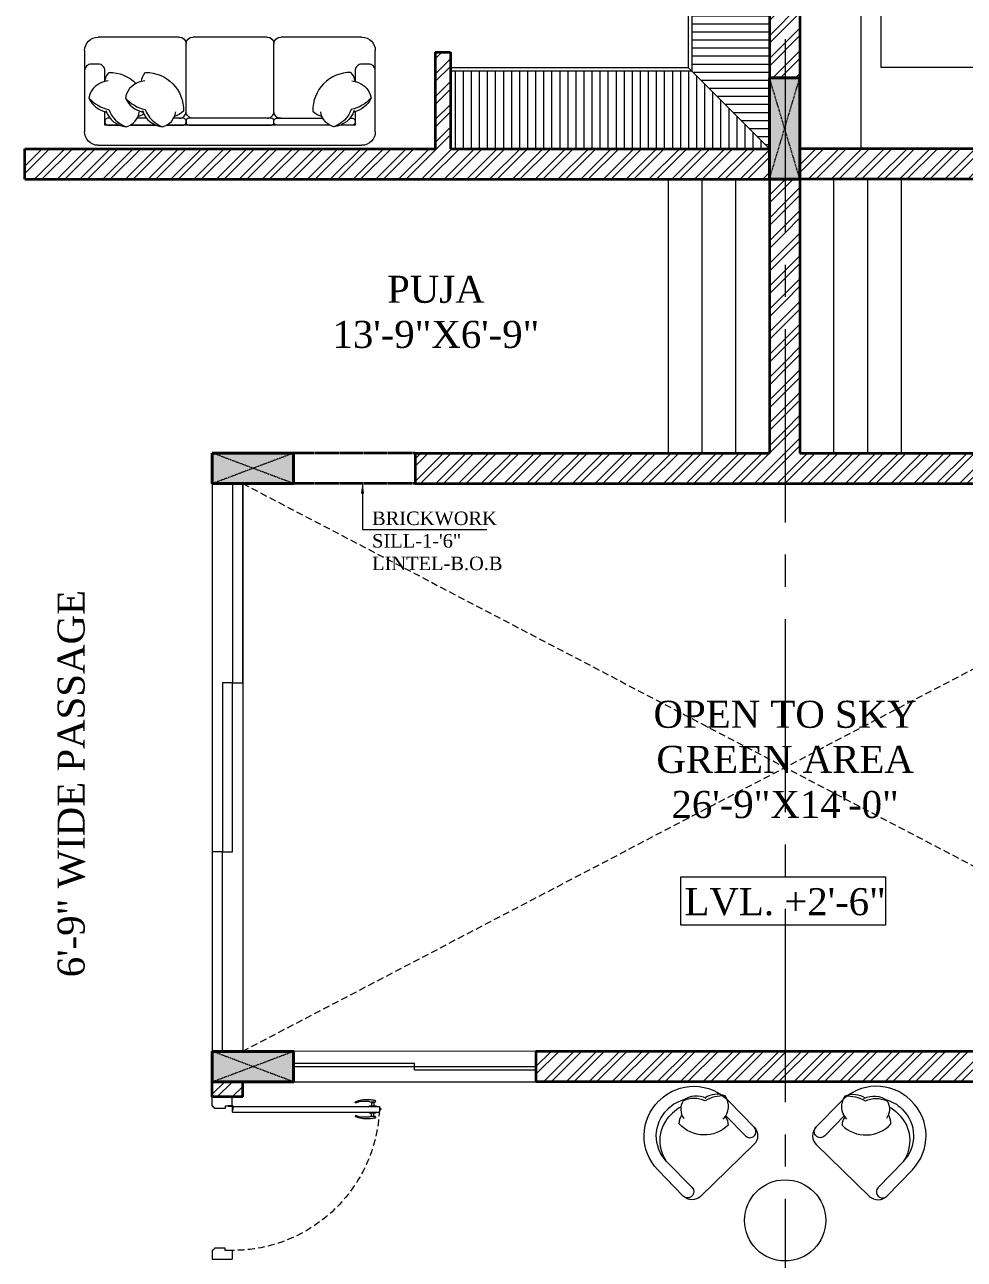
# Model space of a CAD drawing. Header units: inches. Extents: x -61 to 4103, y -308 to 989.
# Drawn here: x 375 to 653, y 253.7 to 618.9 of the extents above; entities that cross this region are included whole.
import ezdxf

# ---------------------------------------------------------------- set-up
doc = ezdxf.new("R2010")
doc.units = ezdxf.units.IN
for name, pattern in [('AR-01-R0-COLUMN LAYOUT$0$# 255 COLUMN LAYOUT PLAN$0$CENTER2', [28.575, 19.05, -3.175, 3.175, -3.175]), ('AR-01-R0-COLUMN LAYOUT$0$$0$HIDDEN', [0.375, 0.25, -0.125]), ('AR-01-R0-COLUMN LAYOUT$0$$2$$0$HIDDEN', [0.375, 0.25, -0.125]), ('HIDDEN', [0.375, 0.25, -0.125])]:
    doc.linetypes.add(name, pattern=pattern)
doc.layers.get('0').update_dxf_attribs({"lineweight": 0})
for name, color, linetype, lineweight in [('A-DOOR', 34, 'Continuous', 13), ('A-FIXTURE', 30, 'Continuous', 13), ('A-HATCH', 8, 'Continuous', 0), ('A-TEXT', 2, 'Continuous', 13), ('A-WALL', 1, 'Continuous', 35), ('A-WINDOW', 4, 'Continuous', 9), ('AR-01-R0-COLUMN LAYOUT$0$A-HIDDEN', 8, 'AR-01-R0-COLUMN LAYOUT$0$$2$$0$HIDDEN', 9), ('AR-01-R0-COLUMN LAYOUT$0$S-COLUMN FIRST FLOOR', 6, 'Continuous', 40), ('AR-01-R0-COLUMN LAYOUT$0$S-COLUMN GROUND FLOOR', 6, 'Continuous', 40), ('AR-01-R0-COLUMN LAYOUT$0$S-COLUMN HATCH FIRST FLOOR', 8, 'Continuous', 9), ('AR-01-R0-COLUMN LAYOUT$0$S-COLUMN HATCH GROUND FLOOR', 8, 'Continuous', 9), ('AR-01-R0-COLUMN LAYOUT$0$S-COLUMN HATCH SECOND FLOOR', 8, 'Continuous', 9), ('AR-01-R0-COLUMN LAYOUT$0$S-COLUMN TERRACE FLOOR HIDDEN', 8, 'AR-01-R0-COLUMN LAYOUT$0$$0$HIDDEN', 9), ('AR-01-R0-COLUMN LAYOUT$0$S-GRID', 8, 'AR-01-R0-COLUMN LAYOUT$0$# 255 COLUMN LAYOUT PLAN$0$CENTER2', 9)]:
    doc.layers.add(name, color=color, linetype=linetype, lineweight=lineweight)
doc.layers.add('A-FURNITURE', color=35, linetype='Continuous', lineweight=13, true_color=0xab6a54)
doc.styles.get("Standard").update_dxf_attribs({"font": 'arial.ttf', "height": 9})
doc.styles.add('STYLE1', font='romantic.ttf', dxfattribs={"height": 6})
doc.dimstyles.get("Standard").update_dxf_attribs({"dimtxt": 18, "dimasz": 6, "dimexe": 0, "dimexo": 6, "dimgap": 0.09, "dimtad": 0, "dimtih": 1, "dimtoh": 1, "dimdec": 1, "dimzin": 0, "dimdsep": 46, "dimlunit": 4, "dimtxsty": 'Standard', "dimblk": 'OBLIQUE', "dimcen": 0.09, "dimclrd": 256, "dimclre": 256, "dimclrt": 256, "dimadec": 0, "dimazin": 0, "dimtfac": 1, "dimtdec": 1, "dimtofl": 0, "dimtmove": 1, "dimatfit": 3, "dimfxl": 1, "dimtolj": 1, "dimtzin": 0, "dimlwd": -1, "dimlwe": -1, "dimarcsym": 0})

# ---------------------------------------------------------------- blocks, each defined once
blk = doc.blocks.new('handle_')
for p, q in [((-0.75, 0), (0.75, 0)), ((-3.84, -0.87), (-3.85, -0.92)), ((-0.75, -0.13), (-0.75, 0)), ((-0.75, -0.13), (0.75, -0.13)), ((-0.31, -0.13), (-0.31, -0.13)), ((0.3, -0.96), (-0.3, -0.96)), ((-0.29, -0.15), (0.29, -0.15)), ((-0.25, -0.9), (-0.25, -0.15)), ((-0.25, -0.9), (0.25, -0.9)), ((0.25, -0.9), (0.25, -0.15)), ((0.3, -0.96), (0.34, -0.95)), ((0.31, -0.13), (0.31, -0.13)), ((0.65, -1.05), (0.65, -1.23)), ((0.75, -0.13), (0.75, 0))]:
    blk.add_line(p, q)
for centre, radius, start, end in [((-3.78, -0.93), 0.0769, 167.6781, 262.0686), ((-3.77, -0.88), 0.0769, 88.2493, 167.6781), ((-0.3, -1.42), 0.464, 90.2821, 130.7273), ((-0.29, -0.13), 0.0185, 180, 270), ((-0.25, -0.96), 0.0532, 90, 180), ((0.25, -0.96), 0.0532, 0, 90), ((0.29, -0.13), 0.0185, 270, 360), ((0.42, -1.42), 0.478, 67.3956, 98.7522), ((0.57, -1.23), 0.0769, 278.1759, 360), ((0.57, -1.05), 0.0769, 360, 67.3956)]:
    blk.add_arc(centre, radius, start, end)
for points, knots in [([(0.58, -1.31), (0.24, -1.36), (-0.53, -1.5), (-2.81, -1.58), (-3.62, -1.04), (-3.78, -1.01), (-3.79, -1.01)], [0.064651, 0.064651, 0.064651, 0.064651, 0.450521, 1.832326, 2.246212, 2.27179, 2.27179, 2.27179, 2.27179]), ([(-0.6, -1.07), (-0.61, -1.07), (-0.62, -1.07), (-0.77, -1.09), (-0.93, -1.1), (-2.42, -1.12), (-2.75, -1.11), (-3.06, -1.04), (-3.11, -1.02), (-3.21, -0.99), (-3.25, -0.97), (-3.37, -0.91), (-3.43, -0.88), (-3.56, -0.84), (-3.61, -0.82), (-3.7, -0.81), (-3.73, -0.81), (-3.77, -0.81)], [0.667145, 0.667145, 0.667145, 0.667145, 0.681098, 0.681098, 1.004571, 1.004571, 1.651515, 1.651515, 1.812419, 1.812419, 1.988171, 1.988171, 2.163922, 2.163922, 2.251194, 2.251194, 2.323653, 2.323653, 2.323653, 2.323653])]:
    blk.add_open_spline(points, degree=3, knots=knots)
blk = doc.blocks.new("d3'")
at = {"layer": 'A-DOOR'}
for p, q in [((-3.36, 4.49), (-3.36, 37.09)), ((-2.11, 37.09), (-3.36, 37.09)), ((-2.58, 37.09), (-2.58, 37.43)), ((-2.11, 4.49), (-2.11, 37.09)), ((-36, 0), (-36, 4.4)), ((-34.03, 4.4), (-36, 4.4)), ((-34.03, 4.4), (-34.03, 2.9)), ((-34.03, 2.9), (-33.53, 2.9)), ((-33.53, 2.9), (-33.53, 0.5)), ((-3.36, 4.49), (-2.11, 4.49)), ((-2.03, 2.9), (-2.53, 2.9)), ((-2.53, 2.9), (-2.53, 0.5)), ((-2.03, 4.4), (-2.03, 2.9)), ((-2, 4.4), (0, 4.4)), ((-0.75, 4.4), (-0.75, 4.4)), ((-0.75, 4.4), (-0.75, 4.4)), ((0, 0), (0, 4.4)), ((-34.03, 0), (-36, 0)), ((-34.03, 0.14), (-34.03, 0)), ((-33.53, 0.5), (-33.67, 0.5)), ((-2.53, 0.5), (-2.4, 0.5)), ((-2.03, 0.14), (-2.03, 0)), ((-2.03, 0), (0, 0))]:
    blk.add_line(p, q, dxfattribs=at)
at = {"layer": 'A-DOOR', "lineweight": -3}
for p, q in [((-35.5, 4.4), (-35.5, 4.4)), ((-2.08, 4.49), (-2.95, 4.49)), ((-2.95, 4.47), (-2.95, 4.49)), ((-2.08, 4.47), (-2.95, 4.47)), ((-2.02, 4.41), (-2.02, 3.54)), ((-2.02, 3.54), (-2, 3.54)), ((-2, 4.41), (-2, 3.54))]:
    blk.add_line(p, q, dxfattribs=at)
blk.add_circle((-2.02, 4.47), 0.0663, dxfattribs=at)
at = {"layer": 'A-DOOR', "linetype": 'HIDDEN', "ltscale": 6}
blk.add_arc((-1.47, 4.55), 32.56, 92.2361, 180.2684, dxfattribs=at)
at = {"layer": 'A-DOOR'}
for centre, radius, start, end in [((-2.58, 37.09), 0.337, 90, 180), ((-34.03, 0.5), 0.362, 270, 0), ((-2.03, 0.5), 0.362, 180, 270)]:
    blk.add_arc(centre, radius, start, end, dxfattribs=at)
at = {"layer": 'A-DOOR', "extrusion": (0, 0, -1), "zscale": -1, "rotation": 90}
blk.add_blockref('handle_', (3.36, 35.59), dxfattribs=at)
at = {"layer": 'A-DOOR', "rotation": 90}
blk.add_blockref('handle_', (-2.11, 35.59), dxfattribs=at)
blk = doc.blocks.new('A$C2CD672AE')
at = {"layer": 'A-FURNITURE'}
for points in [[(14.9, 0), (25.9, 0, 0.414214), (29.51, 3.61), (29.51, 14.43, 0.414214), (15.08, 28.85), (14.9, 28.85), (14.72, 28.85, 0.414214), (0.29, 14.43), (0.29, 3.61, 0.414214), (3.9, 0), (14.9, 0)], [(0, 16.25, -0.14773), (5.27, 19.35, -0.213343), (9.92, 23.89, -0.178662)], [(4.54, 19.59, -0.306663), (9.92, 23.89, -0.30633), (13.43, 19.97, 0.872847)], [(9.35, 23.82, -0.130591), (14.72, 25.25), (14.9, 25.25)], [(11.65, 23.05, -0.072384), (14.72, 23.44), (14.9, 23.44)], [(25.9, 14.43, 0.414214), (15.08, 25.25), (14.9, 25.25)], [(25.9, 14.43, 0.372719), (15.08, 23.44), (14.9, 23.44)], [(5.17, 11.7, -0.356772), (0, 16.25, -0.249542), (4.68, 19.99, 9.61688)], [(4.26, 11.81, 0.165541), (5.37, 9.43, 0.425989), (15.5, 19.76, 0.121523), (13.1, 21.18, -7.115464)], [(3.9, 11.9), (3.9, 3.61, -0.414214), (2.1, 1.8), (2.1, 1.8, -0.414214), (0.29, 3.61)], [(25.9, 14.43), (25.9, 3.61, 0.414214), (27.7, 1.8), (27.7, 1.8, 0.414214), (29.51, 3.61)]]:
    blk.add_lwpolyline(points, format="xyb", dxfattribs=at)
blk = doc.blocks.new('A$C489A486B')
for p, q in [((4, 32), (28, 32)), ((32, 32), (54, 32)), ((58, 32), (82, 32)), ((0, 4), (0, 28)), ((86, 28), (86, 4)), ((82, 0), (4, 0))]:
    blk.add_line(p, q)
for points in [[(28, 8, 0.414214), (30, 10), (30, 30, 0.415249)], [(58, 8, -0.414214), (56, 10), (56, 30, -0.41732)], [(0, 22, -0.414214), (2, 24), (4, 24, -0.414214), (6, 22), (6, 18.9)], [(80, 18.9), (80, 22, -0.414214), (82, 24), (84, 24, -0.414214), (86, 22)], [(7, 19.02, 0.356772), (1.27, 13.98, 0.249542), (6.47, 9.83)], [(6, 18.9, -0.165541), (7.23, 21.54, -0.425989), (18.47, 10.09, -0.121523), (15.8, 8.51)], [(69.23, 18.9, 0.165541), (67.99, 21.54, 0.425989), (56.76, 10.09, 0.121523), (59.43, 8.51)], [(68.22, 19.02, -0.356772), (73.95, 13.98, -0.249542), (68.76, 9.83)], [(80, 18.9, 0.165541), (78.77, 21.54, 0.200231), (70.83, 18.32)], [(79, 19.02, -0.356772), (84.73, 13.98, -0.249542), (79.53, 9.83)], [(1.27, 13.98, 0.14773), (7.12, 10.54, 0.213343), (12.28, 5.5)], [(73.95, 13.98, -0.14773), (68.11, 10.54, -0.213343), (62.95, 5.5)], [(84.73, 13.98, -0.14773), (78.88, 10.54, -0.213343), (73.72, 5.5)], [(7.53, 8), (6.8, 8, 0.414214), (6, 7.2), (6, 6.8, 0.414214), (6.8, 6)], [(6.31, 10.27, 0.306663), (12.28, 5.5, 0.30633), (16.17, 9.86)], [(13.53, 6), (29.2, 6, 0.414214), (30, 6.8), (30, 7.2, 0.414214), (29.2, 8), (15.55, 8, 0.412652)], [(32, 8, -0.414214), (30, 10)], [(54, 8, 0.414214), (56, 10)], [(54, 8, 0.414214), (56, 10)], [(61.69, 6), (56.8, 6, -0.414214), (56, 6.8), (56, 7.2, -0.414214), (56.8, 8), (59.68, 8, -0.126313)], [(68.92, 10.27, -0.306663), (62.95, 5.5, -0.30633), (59.05, 9.86)], [(67.7, 8), (70.45, 8, -0.414599)], [(68.52, 9.29, 0.071865), (70.2, 8.51)], [(79.69, 10.27, -0.306663), (73.72, 5.5, -0.30633), (69.83, 9.86)], [(75.79, 6), (80, 6), (80, 9.93, -0.414352)], [(78.47, 8), (79.2, 8, -0.414214), (80, 7.2), (80, 6.8, -0.414214), (79.2, 6)], [(6.8, 6), (10.21, 6, 0.412535)], [(72.47, 6), (65.02, 6, -0.414747)], [(79.2, 6), (75.79, 6, -0.414469)]]:
    blk.add_lwpolyline(points, format="xyb")
for points in [[(6, 9.93), (6, 6), (10.21, 6)], [(13.53, 6), (61.69, 6)], [(65.02, 6), (72.47, 6)]]:
    blk.add_lwpolyline(points)
blk.add_lwpolyline([(55.2, 6), (30.8, 6, -0.414214), (30, 6.8), (30, 7.2, -0.414214), (30.8, 8), (55.2, 8, -0.414214), (56, 7.2), (56, 6.8, -0.414214)], format="xyb", close=True)
for centre, radius, start, end in [((4, 28), 4, 90, 180), ((28, 30), 2, 0, 90), ((32, 30), 2, 90, 180), ((54, 30), 2, 0, 90), ((58, 30), 2, 90, 180), ((82, 28), 4, 360, 90), ((4, 4), 4, 180, 270), ((82, 4), 4, 270, 0)]:
    blk.add_arc(centre, radius, start, end)
blk = doc.blocks.new('_Oblique')
at = {"color": 0, "linetype": 'ByBlock', "lineweight": -2}
blk.add_line((-0.5, -0.5), (0.5, 0.5), dxfattribs=at)

msp = doc.modelspace()

# ---------------------------------------------------------------- hatches: boundary and pattern name
at = {"layer": 'A-FURNITURE'}
h = msp.add_hatch(dxfattribs=at)
h.set_pattern_fill('ANSI31', color=256, scale=0.75, angle=135)
h.paths.add_polyline_path([(595.36, 694.69), (572.36, 694.69), (572.36, 605.19), (595.36, 582.19), (595.36, 603.19)])
h = msp.add_hatch(dxfattribs=at)
h.set_pattern_fill('ANSI31', color=256, scale=0.75, angle=45)
h.paths.add_polyline_path([(572.36, 605.19), (501, 605.19), (501, 582.19), (595.36, 582.19)])
at = {"layer": 'A-HATCH'}
h = msp.add_hatch(dxfattribs=at)
h.set_pattern_fill('ANSI32', color=256, scale=0.5)
h.set_pattern_definition([(45, (0, 0.0356), (-3.367596, 3.367596), []), (45, (2.245, 0.0356), (-3.367596, 3.367596), [])])
h.paths.add_polyline_path([(604.36, 913.69), (600, 913.69), (600, 816.22), (604.36, 816.22)])
h.paths.add_polyline_path([(600, 913.69), (595.36, 913.69), (595.36, 816.22), (600, 816.22)])
h.paths.add_polyline_path([(600, 783.22), (595.36, 783.22), (595.36, 699.19), (571.36, 699.19), (571.36, 694.69), (595.36, 694.69), (595.36, 603.22), (600, 603.22)])
h.paths.add_polyline_path([(604.36, 783.22), (600, 783.22), (600, 603.22), (604.36, 603.22)])
h = msp.add_hatch(dxfattribs=at)
h.set_pattern_fill('ANSI32', color=256, scale=0.5)
h.paths.add_polyline_path([(595.36, 582.19), (501, 582.19), (501, 610.69), (496.5, 610.69), (496.5, 582.19), (375, 582.19), (375, 573.19), (595.36, 573.19)])
h = msp.add_hatch(dxfattribs=at)
h.set_pattern_fill('ANSI32', color=256, scale=0.5)
h.paths.add_polyline_path([(769.5, 582.19), (604.36, 582.19), (604.36, 573.19), (769.5, 573.19)])
h = msp.add_hatch(dxfattribs=at)
h.set_pattern_fill('ANSI32', color=256, scale=0.5)
h.paths.add_polyline_path([(600, 573.19), (595.36, 573.19), (595.36, 492.17), (490.5, 492.17), (490.5, 483.17), (600, 483.17)])
h = msp.add_hatch(dxfattribs=at)
h.set_pattern_fill('ANSI32', color=256, scale=0.5)
h.paths.add_polyline_path([(709.5, 492.17), (604.36, 492.17), (604.36, 573.19), (600, 573.19), (600, 483.17), (709.5, 483.17)])
h = msp.add_hatch(dxfattribs=at)
h.set_pattern_fill('ANSI32', color=256, scale=0.5)
h.paths.add_polyline_path([(600, 315.23), (526.25, 315.23), (526.25, 306.23), (600, 306.23)])
h = msp.add_hatch(dxfattribs=at)
h.set_pattern_fill('ANSI32', color=256, scale=0.5)
h.paths.add_polyline_path([(673.75, 315.19), (600, 315.23), (600, 306.23), (673.75, 306.19)])
h = msp.add_hatch(dxfattribs=at)
h.set_pattern_fill('ANSI32', color=256, scale=0.5)
h.paths.add_polyline_path([(439.5, 306.23), (430.5, 306.23), (430.5, 301.73), (439.5, 301.73)])
at = {"layer": 'AR-01-R0-COLUMN LAYOUT$0$S-COLUMN HATCH FIRST FLOOR', "linetype": 'ByBlock'}
h = msp.add_hatch(color=256, dxfattribs=at)
h.dxf.hatch_style = 1
h.paths.add_polyline_path([(595.36, 603.19), (604.36, 603.19), (604.36, 573.19), (595.36, 573.19)])
h = msp.add_hatch(color=256, dxfattribs=at)
h.dxf.hatch_style = 1
h.paths.add_polyline_path([(430.5, 492.17), (454.5, 492.17), (454.5, 483.17), (430.5, 483.17)])
h = msp.add_hatch(color=256, dxfattribs=at)
h.dxf.hatch_style = 1
h.paths.add_polyline_path([(430.5, 315.23), (454.5, 315.23), (454.5, 306.23), (430.5, 306.23)], flags=17)
h = msp.add_hatch(color=256, dxfattribs=at)
h.dxf.hatch_style = 1
h.paths.add_polyline_path([(430.5, 315.23), (454.5, 315.23), (454.5, 306.23), (430.5, 306.23)], flags=17)
h = msp.add_hatch(color=256, dxfattribs=at)
h.dxf.hatch_style = 1
h.paths.add_polyline_path([(430.5, 315.23), (454.5, 315.23), (454.5, 306.23), (430.5, 306.23)])
at = {"layer": 'AR-01-R0-COLUMN LAYOUT$0$S-COLUMN HATCH GROUND FLOOR', "linetype": 'ByBlock'}
for points in [[(595.36, 603.19), (604.36, 603.19), (604.36, 573.19), (595.36, 573.19)], [(430.5, 492.17), (454.5, 492.17), (454.5, 483.17), (430.5, 483.17)], [(430.5, 315.23), (454.5, 315.23), (454.5, 306.23), (430.5, 306.23)]]:
    msp.add_hatch(color=256, dxfattribs=at).paths.add_polyline_path(points)
at = {"layer": 'AR-01-R0-COLUMN LAYOUT$0$S-COLUMN HATCH SECOND FLOOR', "linetype": 'ByBlock'}
h = msp.add_hatch(color=256, dxfattribs=at)
h.dxf.hatch_style = 1
h.paths.add_polyline_path([(595.36, 603.19), (604.36, 603.19), (604.36, 573.19), (595.36, 573.19)])
h = msp.add_hatch(color=256, dxfattribs=at)
h.dxf.hatch_style = 1
h.paths.add_polyline_path([(430.5, 492.19), (454.5, 492.19), (454.5, 483.19), (430.5, 483.19)])
h = msp.add_hatch(color=256, dxfattribs=at)
h.dxf.hatch_style = 1
h.paths.add_polyline_path([(430.5, 315.23), (454.5, 315.23), (454.5, 306.23), (430.5, 306.23)])
h.paths.add_polyline_path([(427.5, 213.19), (439.5, 213.19), (439.5, 204.19), (427.5, 204.19)])
h.paths.add_polyline_path([(349.5, 213.19), (361.5, 213.19), (361.5, 204.19), (349.5, 204.19)])
h.paths.add_polyline_path([(760.5, 213.19), (772.5, 213.19), (772.5, 204.19), (760.5, 204.19)])
h.paths.add_polyline_path([(838.5, 213.19), (850.5, 213.19), (850.5, 204.19), (838.5, 204.19)])
h.paths.add_polyline_path([(838.5, 132.19), (850.5, 132.19), (850.5, 123.19), (838.5, 123.19)])
h.paths.add_polyline_path([(760.5, 132.19), (772.5, 132.19), (772.5, 123.19), (760.5, 123.19)])
h.paths.add_polyline_path([(595.5, 114.19), (604.5, 114.19), (604.5, 90.19), (595.5, 90.19)])
h.paths.add_polyline_path([(427.5, 132.19), (439.5, 132.19), (439.5, 123.19), (427.5, 123.19)])
h.paths.add_polyline_path([(349.5, 132.19), (361.5, 132.19), (361.5, 123.19), (349.5, 123.19)])

# ---------------------------------------------------------------- linework, layer by layer
msp.add_line((430.5, 315.23), (430.5, 315.35))
at = {"layer": 'A-FIXTURE'}
for p, q in [((628.36, 783.23), (628.36, 606.23)), ((622.37, 627.19), (622.37, 582.19)), ((694.45, 606.23), (628.36, 606.23))]:
    msp.add_line(p, q, dxfattribs=at)
at = {"layer": 'A-FURNITURE'}
for p, q in [((571.36, 694.69), (571.36, 606.19)), ((572.36, 694.69), (572.36, 605.19)), ((501, 606.19), (571.36, 606.19)), ((571.36, 606.19), (595.36, 582.19)), ((501, 605.19), (572.36, 605.19)), ((565.36, 573.23), (565.36, 492.17)), ((575.36, 573.23), (575.36, 492.17)), ((585.36, 573.23), (585.36, 492.17)), ((614.36, 573.23), (614.36, 492.17)), ((624.36, 573.23), (624.36, 492.17)), ((634.36, 573.23), (634.36, 492.17))]:
    msp.add_line(p, q, dxfattribs=at)
msp.add_circle((600, 265.24), 12, dxfattribs=at)
at = {"layer": 'A-TEXT'}
msp.add_lwpolyline([(569.15, 366.86), (629.72, 366.86), (629.72, 352.55), (569.15, 352.55)], close=True, dxfattribs=at)
at = {"layer": 'A-WALL'}
for p, q in [((604.36, 783.19), (604.36, 603.19)), ((595.36, 694.69), (595.36, 603.19)), ((496.5, 610.69), (501, 610.69)), ((496.5, 610.69), (496.5, 582.19)), ((501, 610.69), (501, 582.19)), ((375, 582.19), (496.5, 582.19)), ((375, 573.19), (375, 582.19)), ((501, 582.19), (595.36, 582.19)), ((769.5, 582.19), (604.36, 582.19)), ((375, 573.19), (595.36, 573.19)), ((595.36, 573.19), (595.36, 492.17)), ((604.36, 573.19), (604.36, 492.17)), ((769.5, 573.19), (604.36, 573.19)), ((490.5, 492.17), (595.36, 492.17)), ((490.5, 492.17), (490.5, 483.17)), ((604.36, 492.17), (709.5, 492.17)), ((490.5, 483.17), (709.5, 483.17)), ((673.75, 315.19), (526.25, 315.23)), ((526.25, 315.23), (526.25, 306.23)), ((430.5, 301.73), (430.5, 306.23)), ((439.5, 301.73), (439.5, 306.23)), ((673.75, 306.19), (526.25, 306.23)), ((439.5, 301.73), (430.5, 301.73))]:
    msp.add_line(p, q, dxfattribs=at)
at = {"layer": 'A-WALL', "linetype": 'HIDDEN', "ltscale": 0.5}
for p, q in [((490.5, 492.17), (454.5, 492.17)), ((490.5, 483.17), (454.5, 483.17))]:
    msp.add_line(p, q, dxfattribs=at)
at = {"layer": 'A-WINDOW'}
for p, q in [((430.5, 483.17), (430.5, 315.23)), ((439.5, 483.17), (439.5, 315.26)), ((526.25, 315.23), (454.5, 315.26)), ((454.5, 311.76), (490.37, 311.76)), ((454.5, 310.76), (490.37, 310.76)), ((490.37, 309.76), (490.37, 311.76)), ((490.37, 310.76), (526.25, 310.76)), ((490.37, 309.76), (526.25, 309.76)), ((454.5, 306.26), (526.25, 306.23))]:
    msp.add_line(p, q, dxfattribs=at)
for points in [[(436.5, 424.2), (439.5, 424.2), (439.5, 483.17), (436.5, 483.17)], [(433.5, 374.23), (436.5, 374.23), (436.5, 424.2), (433.5, 424.2)], [(430.5, 315.23), (433.5, 315.23), (433.5, 374.2), (430.5, 374.2)]]:
    msp.add_lwpolyline(points, close=True, dxfattribs=at)
at = {"layer": 'AR-01-R0-COLUMN LAYOUT$0$A-HIDDEN', "ltscale": 8}
for p, q in [((439.5, 315.26), (760.5, 483.17)), ((439.5, 483.17), (760.5, 315.23))]:
    msp.add_line(p, q, dxfattribs=at)
at = {"layer": 'AR-01-R0-COLUMN LAYOUT$0$S-COLUMN FIRST FLOOR', "linetype": 'ByBlock'}
for points in [[(595.36, 603.19), (604.36, 603.19), (604.36, 573.19), (595.36, 573.19)], [(430.5, 492.17), (454.5, 492.17), (454.5, 483.17), (430.5, 483.17)], [(430.5, 315.23), (454.5, 315.23), (454.5, 306.23), (430.5, 306.23)], [(430.5, 315.23), (454.5, 315.23), (454.5, 306.23), (430.5, 306.23)]]:
    msp.add_lwpolyline(points, close=True, dxfattribs=at)
at = {"layer": 'AR-01-R0-COLUMN LAYOUT$0$S-COLUMN GROUND FLOOR', "linetype": 'ByBlock'}
for points in [[(595.36, 603.19), (604.36, 603.19), (604.36, 573.19), (595.36, 573.19)], [(430.5, 492.17), (454.5, 492.17), (454.5, 483.17), (430.5, 483.17)], [(430.5, 315.23), (454.5, 315.23), (454.5, 306.23), (430.5, 306.23)]]:
    msp.add_lwpolyline(points, close=True, dxfattribs=at)
at = {"layer": 'AR-01-R0-COLUMN LAYOUT$0$S-COLUMN TERRACE FLOOR HIDDEN'}
for p, q in [((595.36, 573.19), (604.36, 603.19)), ((604.36, 573.19), (595.36, 603.19)), ((454.5, 483.19), (430.5, 492.19)), ((430.5, 483.19), (454.5, 492.19)), ((430.5, 306.23), (454.5, 315.23)), ((454.5, 306.23), (430.5, 315.23))]:
    msp.add_line(p, q, dxfattribs=at)
at = {"layer": 'AR-01-R0-COLUMN LAYOUT$0$S-COLUMN TERRACE FLOOR HIDDEN', "ltscale": 25}
for points in [[(595.36, 603.19), (604.36, 603.19), (604.36, 573.19), (595.36, 573.19)], [(430.5, 492.19), (454.5, 492.19), (454.5, 483.19), (430.5, 483.19)], [(430.5, 315.23), (454.5, 315.23), (454.5, 306.23), (430.5, 306.23)], [(430.5, 315.23), (454.5, 315.23), (454.5, 306.23), (430.5, 306.23)]]:
    msp.add_lwpolyline(points, close=True, dxfattribs=at)
at = {"layer": 'AR-01-R0-COLUMN LAYOUT$0$S-GRID', "ltscale": 3}
msp.add_line((600, 957.43), (600, -72), dxfattribs=at)

# ---------------------------------------------------------------- block references
at = {"layer": 'A-DOOR', "xscale": -1.333333333333485, "yscale": 1.333333333327573, "zscale": 1.333333333326899, "rotation": 270}
msp.add_blockref("d3'", (430.5, 301.73), dxfattribs=at)
at = {"layer": 'A-FURNITURE', "xscale": -1.000032610987546, "yscale": 1.000032610987546, "zscale": 1.000032610987788}
msp.add_blockref('A$C489A486B', (478.75, 583.19), dxfattribs=at)
at = {"layer": 'A-FURNITURE', "xscale": -1, "rotation": 44.12064566845573}
msp.add_blockref('A$C2CD672AE', (593.57, 290.37), dxfattribs=at)
at = {"layer": 'A-FURNITURE', "rotation": 315.8793543315443}
msp.add_blockref('A$C2CD672AE', (606.41, 290.37), dxfattribs=at)

# ---------------------------------------------------------------- texts
at = {"layer": 'A-TEXT', "attachment_point": 5, "style": 'STYLE1'}
for s, insert, char_height, width in [('\\A1;PUJA\\P13\'-9"X6\'-9"', (496.67, 533.88), 8, 129.4496), ('\\A1;\\pxql;BRICKWORK SILL-1-\'6"\\PLINTEL-B.O.B', (496.67, 466.17), 4, 37.7616), ('\\A1;OPEN TO SKY\\PGREEN AREA\\P26\'-9"X14\'-0"', (600, 401.52), 8, 129.4496), ('\\A1;LVL. +2\'-6"', (600, 359.41), 8, 129.4496)]:
    msp.add_mtext(s, dxfattribs=dict(at, insert=insert, char_height=char_height, width=width))
at = {"layer": 'A-TEXT', "insert": (388.82, 394.41), "char_height": 8, "width": 129.6434, "attachment_point": 5, "rotation": 90, "style": 'STYLE1'}
msp.add_mtext('\\A1;6\'-9" WIDE PASSAGE', dxfattribs=at)

# ---------------------------------------------------------------- leaders
at = {"layer": 'A-TEXT'}
msp.add_leader([(474.96, 483.17), (474.96, 469.52), (511.76, 469.52)], dimstyle='Standard', override={"dimtxt": 9, "dimasz": 3, "dimgap": 0.09, "dimtad": 0, "dimtih": 0, "dimtoh": 0, "dimfxl": 2, "dimfxlon": 1}, dxfattribs=at)

doc.saveas('drawing.dxf')
